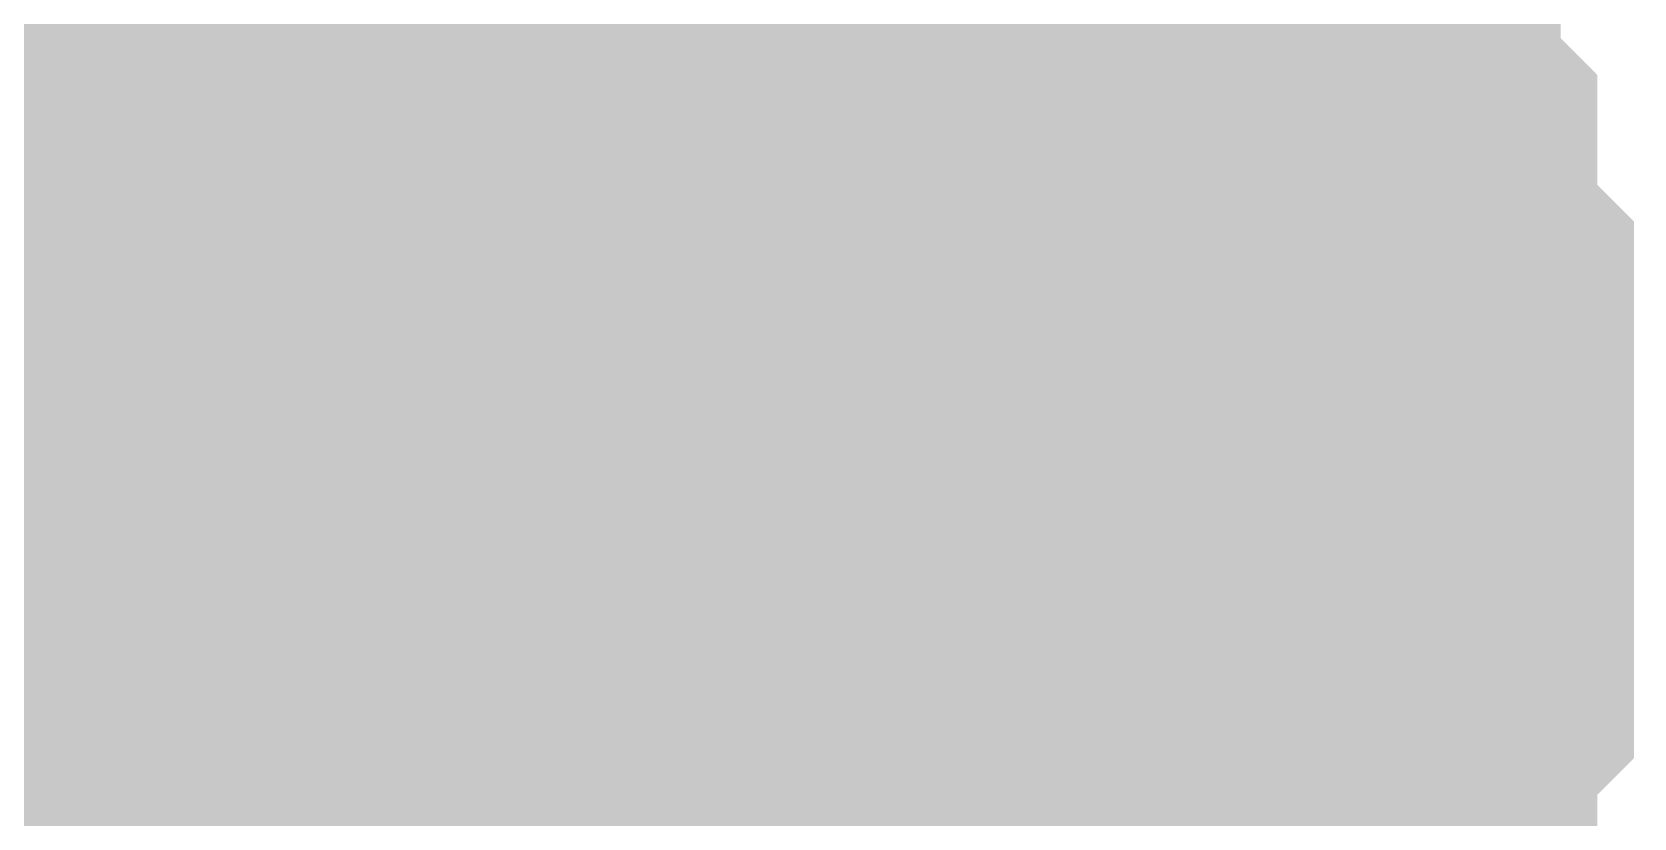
# Model space of a CAD drawing. Header units: inches. Extents: x 0 to 15, y 0 to 9.5.
# Drawn here: x 13.192 to 13.22414, y 8.59307 to 8.60882 of the extents above; entities that cross this region are included whole.
import ezdxf

# ---------------------------------------------------------------- set-up
doc = ezdxf.new("R2010")
doc.units = ezdxf.units.IN
doc.header["$MEASUREMENT"] = 0
doc.layers.add('Sheet', color=255, linetype='Continuous')

msp = doc.modelspace()

# ---------------------------------------------------------------- linework, layer by layer
at = {"layer": 'Sheet'}
for points in [[(13.198414, 8.599644, 0.0118, 0.0118, 0), (13.198414, 8.699521, 0.0118, 0.0118, 0)], [(13.210895, 8.615066, 0.0118, 0.0118, 0), (13.211629, 8.614332, 0.0118, 0.0118, 0), (13.212363, 8.613598, 0.0118, 0.0118, 0), (13.213097, 8.612863, 0.0118, 0.0118, 0), (13.213831, 8.612129, 0.0118, 0.0118, 0), (13.214565, 8.611395, 0.0118, 0.0118, 0), (13.214565, 8.61066, 0.0118, 0.0118, 0), (13.2153, 8.609926, 0.0118, 0.0118, 0), (13.216034, 8.609191, 0.0118, 0.0118, 0), (13.216034, 8.608457, 0.0118, 0.0118, 0), (13.216768, 8.607723, 0.0118, 0.0118, 0), (13.216768, 8.606254, 0.0118, 0.0118, 0), (13.217502, 8.605519, 0.0118, 0.0118, 0), (13.217502, 8.604785, 0.0118, 0.0118, 0), (13.217502, 8.603316, 0.0118, 0.0118, 0), (13.218236, 8.602582, 0.0118, 0.0118, 0), (13.218236, 8.601848, 0.0118, 0.0118, 0), (13.218236, 8.600379, 0.0118, 0.0118, 0), (13.218236, 8.599644, 0.0118, 0.0118, 0)], [(13.210895, 8.615066, 0.0118, 0.0118, 0), (13.211629, 8.614332, 0.0118, 0.0118, 0), (13.212363, 8.613598, 0.0118, 0.0118, 0), (13.213097, 8.612863, 0.0118, 0.0118, 0), (13.213831, 8.612129, 0.0118, 0.0118, 0), (13.214565, 8.611395, 0.0118, 0.0118, 0), (13.214565, 8.61066, 0.0118, 0.0118, 0), (13.2153, 8.609926, 0.0118, 0.0118, 0), (13.216034, 8.609191, 0.0118, 0.0118, 0), (13.216034, 8.608457, 0.0118, 0.0118, 0), (13.216768, 8.607723, 0.0118, 0.0118, 0), (13.216768, 8.606254, 0.0118, 0.0118, 0), (13.217502, 8.605519, 0.0118, 0.0118, 0), (13.217502, 8.604785, 0.0118, 0.0118, 0), (13.217502, 8.603316, 0.0118, 0.0118, 0), (13.218236, 8.602582, 0.0118, 0.0118, 0), (13.218236, 8.601848, 0.0118, 0.0118, 0), (13.218236, 8.600379, 0.0118, 0.0118, 0), (13.218236, 8.599644, 0.0118, 0.0118, 0)], [(13.210895, 8.615066, 0.0118, 0.0118, 0), (13.211629, 8.614332, 0.0118, 0.0118, 0), (13.212363, 8.613598, 0.0118, 0.0118, 0), (13.213097, 8.612863, 0.0118, 0.0118, 0), (13.213831, 8.612129, 0.0118, 0.0118, 0), (13.214565, 8.611395, 0.0118, 0.0118, 0), (13.214565, 8.61066, 0.0118, 0.0118, 0), (13.2153, 8.609926, 0.0118, 0.0118, 0), (13.216034, 8.609191, 0.0118, 0.0118, 0), (13.216034, 8.608457, 0.0118, 0.0118, 0), (13.216768, 8.607723, 0.0118, 0.0118, 0), (13.216768, 8.606254, 0.0118, 0.0118, 0), (13.217502, 8.605519, 0.0118, 0.0118, 0), (13.217502, 8.604785, 0.0118, 0.0118, 0), (13.217502, 8.603316, 0.0118, 0.0118, 0), (13.218236, 8.602582, 0.0118, 0.0118, 0), (13.218236, 8.601848, 0.0118, 0.0118, 0), (13.218236, 8.600379, 0.0118, 0.0118, 0), (13.218236, 8.599644, 0.0118, 0.0118, 0)], [(13.210895, 8.615066, 0.0118, 0.0118, 0), (13.211629, 8.614332, 0.0118, 0.0118, 0), (13.212363, 8.613598, 0.0118, 0.0118, 0), (13.213097, 8.612863, 0.0118, 0.0118, 0), (13.213831, 8.612129, 0.0118, 0.0118, 0), (13.214565, 8.611395, 0.0118, 0.0118, 0), (13.214565, 8.61066, 0.0118, 0.0118, 0), (13.2153, 8.609926, 0.0118, 0.0118, 0), (13.216034, 8.609191, 0.0118, 0.0118, 0), (13.216034, 8.608457, 0.0118, 0.0118, 0), (13.216768, 8.607723, 0.0118, 0.0118, 0), (13.216768, 8.606254, 0.0118, 0.0118, 0), (13.217502, 8.605519, 0.0118, 0.0118, 0), (13.217502, 8.604785, 0.0118, 0.0118, 0), (13.217502, 8.603316, 0.0118, 0.0118, 0), (13.218236, 8.602582, 0.0118, 0.0118, 0), (13.218236, 8.601848, 0.0118, 0.0118, 0), (13.218236, 8.600379, 0.0118, 0.0118, 0), (13.218236, 8.599644, 0.0118, 0.0118, 0)], [(13.210895, 8.615066, 0.0118, 0.0118, 0), (13.211629, 8.614332, 0.0118, 0.0118, 0), (13.212363, 8.613598, 0.0118, 0.0118, 0), (13.213097, 8.612863, 0.0118, 0.0118, 0), (13.213831, 8.612129, 0.0118, 0.0118, 0), (13.214565, 8.611395, 0.0118, 0.0118, 0), (13.214565, 8.61066, 0.0118, 0.0118, 0), (13.2153, 8.609926, 0.0118, 0.0118, 0), (13.216034, 8.609191, 0.0118, 0.0118, 0), (13.216034, 8.608457, 0.0118, 0.0118, 0), (13.216768, 8.607723, 0.0118, 0.0118, 0), (13.216768, 8.606254, 0.0118, 0.0118, 0), (13.217502, 8.605519, 0.0118, 0.0118, 0), (13.217502, 8.604785, 0.0118, 0.0118, 0), (13.217502, 8.603316, 0.0118, 0.0118, 0), (13.218236, 8.602582, 0.0118, 0.0118, 0), (13.218236, 8.601848, 0.0118, 0.0118, 0), (13.218236, 8.600379, 0.0118, 0.0118, 0), (13.218236, 8.599644, 0.0118, 0.0118, 0)], [(13.210895, 8.615066, 0.0118, 0.0118, 0), (13.211629, 8.614332, 0.0118, 0.0118, 0), (13.212363, 8.613598, 0.0118, 0.0118, 0), (13.213097, 8.612863, 0.0118, 0.0118, 0), (13.213831, 8.612129, 0.0118, 0.0118, 0), (13.214565, 8.611395, 0.0118, 0.0118, 0), (13.214565, 8.61066, 0.0118, 0.0118, 0), (13.2153, 8.609926, 0.0118, 0.0118, 0), (13.216034, 8.609191, 0.0118, 0.0118, 0), (13.216034, 8.608457, 0.0118, 0.0118, 0), (13.216768, 8.607723, 0.0118, 0.0118, 0), (13.216768, 8.606254, 0.0118, 0.0118, 0), (13.217502, 8.605519, 0.0118, 0.0118, 0), (13.217502, 8.604785, 0.0118, 0.0118, 0), (13.217502, 8.603316, 0.0118, 0.0118, 0), (13.218236, 8.602582, 0.0118, 0.0118, 0), (13.218236, 8.601848, 0.0118, 0.0118, 0), (13.218236, 8.600379, 0.0118, 0.0118, 0), (13.218236, 8.599644, 0.0118, 0.0118, 0)], [(13.210895, 8.615066, 0.0118, 0.0118, 0), (13.211629, 8.614332, 0.0118, 0.0118, 0), (13.212363, 8.613598, 0.0118, 0.0118, 0), (13.213097, 8.612863, 0.0118, 0.0118, 0), (13.213831, 8.612129, 0.0118, 0.0118, 0), (13.214565, 8.611395, 0.0118, 0.0118, 0), (13.214565, 8.61066, 0.0118, 0.0118, 0), (13.2153, 8.609926, 0.0118, 0.0118, 0), (13.216034, 8.609191, 0.0118, 0.0118, 0), (13.216034, 8.608457, 0.0118, 0.0118, 0), (13.216768, 8.607723, 0.0118, 0.0118, 0), (13.216768, 8.606254, 0.0118, 0.0118, 0), (13.217502, 8.605519, 0.0118, 0.0118, 0), (13.217502, 8.604785, 0.0118, 0.0118, 0), (13.217502, 8.603316, 0.0118, 0.0118, 0), (13.218236, 8.602582, 0.0118, 0.0118, 0), (13.218236, 8.601848, 0.0118, 0.0118, 0), (13.218236, 8.600379, 0.0118, 0.0118, 0), (13.218236, 8.599644, 0.0118, 0.0118, 0)], [(13.210895, 8.615066, 0.0118, 0.0118, 0), (13.211629, 8.614332, 0.0118, 0.0118, 0), (13.212363, 8.613598, 0.0118, 0.0118, 0), (13.213097, 8.612863, 0.0118, 0.0118, 0), (13.213831, 8.612129, 0.0118, 0.0118, 0), (13.214565, 8.611395, 0.0118, 0.0118, 0), (13.214565, 8.61066, 0.0118, 0.0118, 0), (13.2153, 8.609926, 0.0118, 0.0118, 0), (13.216034, 8.609191, 0.0118, 0.0118, 0), (13.216034, 8.608457, 0.0118, 0.0118, 0), (13.216768, 8.607723, 0.0118, 0.0118, 0), (13.216768, 8.606254, 0.0118, 0.0118, 0), (13.217502, 8.605519, 0.0118, 0.0118, 0), (13.217502, 8.604785, 0.0118, 0.0118, 0), (13.217502, 8.603316, 0.0118, 0.0118, 0), (13.218236, 8.602582, 0.0118, 0.0118, 0), (13.218236, 8.601848, 0.0118, 0.0118, 0), (13.218236, 8.600379, 0.0118, 0.0118, 0), (13.218236, 8.599644, 0.0118, 0.0118, 0)], [(13.214565, 8.611395, 0.0039, 0.0039, 0), (13.214565, 8.61066, 0.0039, 0.0039, 0), (13.2153, 8.609926, 0.0039, 0.0039, 0), (13.216034, 8.609191, 0.0039, 0.0039, 0), (13.216034, 8.608457, 0.0039, 0.0039, 0), (13.216768, 8.607723, 0.0039, 0.0039, 0), (13.216768, 8.606254, 0.0039, 0.0039, 0), (13.217502, 8.605519, 0.0039, 0.0039, 0), (13.217502, 8.604785, 0.0039, 0.0039, 0), (13.217502, 8.603316, 0.0039, 0.0039, 0), (13.218236, 8.602582, 0.0039, 0.0039, 0), (13.218236, 8.601848, 0.0039, 0.0039, 0), (13.218236, 8.600379, 0.0039, 0.0039, 0), (13.218236, 8.599644, 0.0039, 0.0039, 0)], [(13.214565, 8.611395, 0.0039, 0.0039, 0), (13.214565, 8.61066, 0.0039, 0.0039, 0), (13.2153, 8.609926, 0.0039, 0.0039, 0), (13.216034, 8.609191, 0.0039, 0.0039, 0), (13.216034, 8.608457, 0.0039, 0.0039, 0), (13.216768, 8.607723, 0.0039, 0.0039, 0), (13.216768, 8.606254, 0.0039, 0.0039, 0), (13.217502, 8.605519, 0.0039, 0.0039, 0), (13.217502, 8.604785, 0.0039, 0.0039, 0), (13.217502, 8.603316, 0.0039, 0.0039, 0), (13.218236, 8.602582, 0.0039, 0.0039, 0), (13.218236, 8.601848, 0.0039, 0.0039, 0), (13.218236, 8.600379, 0.0039, 0.0039, 0), (13.218236, 8.599644, 0.0039, 0.0039, 0)], [(13.214565, 8.611395, 0.0039, 0.0039, 0), (13.214565, 8.61066, 0.0039, 0.0039, 0), (13.2153, 8.609926, 0.0039, 0.0039, 0), (13.216034, 8.609191, 0.0039, 0.0039, 0), (13.216034, 8.608457, 0.0039, 0.0039, 0), (13.216768, 8.607723, 0.0039, 0.0039, 0), (13.216768, 8.606254, 0.0039, 0.0039, 0), (13.217502, 8.605519, 0.0039, 0.0039, 0), (13.217502, 8.604785, 0.0039, 0.0039, 0), (13.217502, 8.603316, 0.0039, 0.0039, 0), (13.218236, 8.602582, 0.0039, 0.0039, 0), (13.218236, 8.601848, 0.0039, 0.0039, 0), (13.218236, 8.600379, 0.0039, 0.0039, 0), (13.218236, 8.599644, 0.0039, 0.0039, 0)], [(13.214565, 8.611395, 0.0039, 0.0039, 0), (13.214565, 8.61066, 0.0039, 0.0039, 0), (13.2153, 8.609926, 0.0039, 0.0039, 0), (13.216034, 8.609191, 0.0039, 0.0039, 0), (13.216034, 8.608457, 0.0039, 0.0039, 0), (13.216768, 8.607723, 0.0039, 0.0039, 0), (13.216768, 8.606254, 0.0039, 0.0039, 0), (13.217502, 8.605519, 0.0039, 0.0039, 0), (13.217502, 8.604785, 0.0039, 0.0039, 0), (13.217502, 8.603316, 0.0039, 0.0039, 0), (13.218236, 8.602582, 0.0039, 0.0039, 0), (13.218236, 8.601848, 0.0039, 0.0039, 0), (13.218236, 8.600379, 0.0039, 0.0039, 0), (13.218236, 8.599644, 0.0039, 0.0039, 0)], [(13.214565, 8.611395, 0.0039, 0.0039, 0), (13.214565, 8.61066, 0.0039, 0.0039, 0), (13.2153, 8.609926, 0.0039, 0.0039, 0), (13.216034, 8.609191, 0.0039, 0.0039, 0), (13.216034, 8.608457, 0.0039, 0.0039, 0), (13.216768, 8.607723, 0.0039, 0.0039, 0), (13.216768, 8.606254, 0.0039, 0.0039, 0), (13.217502, 8.605519, 0.0039, 0.0039, 0), (13.217502, 8.604785, 0.0039, 0.0039, 0), (13.217502, 8.603316, 0.0039, 0.0039, 0), (13.218236, 8.602582, 0.0039, 0.0039, 0), (13.218236, 8.601848, 0.0039, 0.0039, 0), (13.218236, 8.600379, 0.0039, 0.0039, 0), (13.218236, 8.599644, 0.0039, 0.0039, 0)], [(13.214565, 8.611395, 0.0039, 0.0039, 0), (13.214565, 8.61066, 0.0039, 0.0039, 0), (13.2153, 8.609926, 0.0039, 0.0039, 0), (13.216034, 8.609191, 0.0039, 0.0039, 0), (13.216034, 8.608457, 0.0039, 0.0039, 0), (13.216768, 8.607723, 0.0039, 0.0039, 0), (13.216768, 8.606254, 0.0039, 0.0039, 0), (13.217502, 8.605519, 0.0039, 0.0039, 0), (13.217502, 8.604785, 0.0039, 0.0039, 0), (13.217502, 8.603316, 0.0039, 0.0039, 0), (13.218236, 8.602582, 0.0039, 0.0039, 0), (13.218236, 8.601848, 0.0039, 0.0039, 0), (13.218236, 8.600379, 0.0039, 0.0039, 0), (13.218236, 8.599644, 0.0039, 0.0039, 0)], [(13.214565, 8.611395, 0.0039, 0.0039, 0), (13.214565, 8.61066, 0.0039, 0.0039, 0), (13.2153, 8.609926, 0.0039, 0.0039, 0), (13.216034, 8.609191, 0.0039, 0.0039, 0), (13.216034, 8.608457, 0.0039, 0.0039, 0), (13.216768, 8.607723, 0.0039, 0.0039, 0), (13.216768, 8.606254, 0.0039, 0.0039, 0), (13.217502, 8.605519, 0.0039, 0.0039, 0), (13.217502, 8.604785, 0.0039, 0.0039, 0), (13.217502, 8.603316, 0.0039, 0.0039, 0), (13.218236, 8.602582, 0.0039, 0.0039, 0), (13.218236, 8.601848, 0.0039, 0.0039, 0), (13.218236, 8.600379, 0.0039, 0.0039, 0), (13.218236, 8.599644, 0.0039, 0.0039, 0)], [(13.214565, 8.611395, 0.0039, 0.0039, 0), (13.214565, 8.61066, 0.0039, 0.0039, 0), (13.2153, 8.609926, 0.0039, 0.0039, 0), (13.216034, 8.609191, 0.0039, 0.0039, 0), (13.216034, 8.608457, 0.0039, 0.0039, 0), (13.216768, 8.607723, 0.0039, 0.0039, 0), (13.216768, 8.606254, 0.0039, 0.0039, 0), (13.217502, 8.605519, 0.0039, 0.0039, 0), (13.217502, 8.604785, 0.0039, 0.0039, 0), (13.217502, 8.603316, 0.0039, 0.0039, 0), (13.218236, 8.602582, 0.0039, 0.0039, 0), (13.218236, 8.601848, 0.0039, 0.0039, 0), (13.218236, 8.600379, 0.0039, 0.0039, 0), (13.218236, 8.599644, 0.0039, 0.0039, 0)], [(13.198414, 8.499768, 0.0118, 0.0118, 0), (13.198414, 8.599644, 0.0118, 0.0118, 0)], [(13.198414, 8.499768, 0.0118, 0.0118, 0), (13.198414, 8.599644, 0.0118, 0.0118, 0)], [(13.218236, 8.599644, 0.0118, 0.0118, 0), (13.218236, 8.59891, 0.0118, 0.0118, 0), (13.218236, 8.597441, 0.0118, 0.0118, 0), (13.218236, 8.596707, 0.0118, 0.0118, 0), (13.217502, 8.595972, 0.0118, 0.0118, 0), (13.217502, 8.594504, 0.0118, 0.0118, 0), (13.217502, 8.593769, 0.0118, 0.0118, 0), (13.216768, 8.593035, 0.0118, 0.0118, 0), (13.216768, 8.591566, 0.0118, 0.0118, 0), (13.216034, 8.590832, 0.0118, 0.0118, 0), (13.216034, 8.590097, 0.0118, 0.0118, 0), (13.2153, 8.589363, 0.0118, 0.0118, 0), (13.214565, 8.588629, 0.0118, 0.0118, 0), (13.214565, 8.587894, 0.0118, 0.0118, 0), (13.213831, 8.58716, 0.0118, 0.0118, 0)], [(13.218236, 8.599644, 0.0118, 0.0118, 0), (13.218236, 8.59891, 0.0118, 0.0118, 0), (13.218236, 8.597441, 0.0118, 0.0118, 0), (13.218236, 8.596707, 0.0118, 0.0118, 0), (13.217502, 8.595972, 0.0118, 0.0118, 0), (13.217502, 8.594504, 0.0118, 0.0118, 0), (13.217502, 8.593769, 0.0118, 0.0118, 0), (13.216768, 8.593035, 0.0118, 0.0118, 0), (13.216768, 8.591566, 0.0118, 0.0118, 0), (13.216034, 8.590832, 0.0118, 0.0118, 0), (13.216034, 8.590097, 0.0118, 0.0118, 0), (13.2153, 8.589363, 0.0118, 0.0118, 0), (13.214565, 8.588629, 0.0118, 0.0118, 0), (13.214565, 8.587894, 0.0118, 0.0118, 0), (13.213831, 8.58716, 0.0118, 0.0118, 0)], [(13.218236, 8.599644, 0.0118, 0.0118, 0), (13.218236, 8.59891, 0.0118, 0.0118, 0), (13.218236, 8.597441, 0.0118, 0.0118, 0), (13.218236, 8.596707, 0.0118, 0.0118, 0), (13.217502, 8.595972, 0.0118, 0.0118, 0), (13.217502, 8.594504, 0.0118, 0.0118, 0), (13.217502, 8.593769, 0.0118, 0.0118, 0), (13.216768, 8.593035, 0.0118, 0.0118, 0), (13.216768, 8.591566, 0.0118, 0.0118, 0), (13.216034, 8.590832, 0.0118, 0.0118, 0), (13.216034, 8.590097, 0.0118, 0.0118, 0), (13.2153, 8.589363, 0.0118, 0.0118, 0), (13.214565, 8.588629, 0.0118, 0.0118, 0), (13.214565, 8.587894, 0.0118, 0.0118, 0), (13.213831, 8.58716, 0.0118, 0.0118, 0)], [(13.218236, 8.599644, 0.0118, 0.0118, 0), (13.218236, 8.59891, 0.0118, 0.0118, 0), (13.218236, 8.597441, 0.0118, 0.0118, 0), (13.218236, 8.596707, 0.0118, 0.0118, 0), (13.217502, 8.595972, 0.0118, 0.0118, 0), (13.217502, 8.594504, 0.0118, 0.0118, 0), (13.217502, 8.593769, 0.0118, 0.0118, 0), (13.216768, 8.593035, 0.0118, 0.0118, 0), (13.216768, 8.591566, 0.0118, 0.0118, 0), (13.216034, 8.590832, 0.0118, 0.0118, 0), (13.216034, 8.590097, 0.0118, 0.0118, 0), (13.2153, 8.589363, 0.0118, 0.0118, 0), (13.214565, 8.588629, 0.0118, 0.0118, 0), (13.214565, 8.587894, 0.0118, 0.0118, 0), (13.213831, 8.58716, 0.0118, 0.0118, 0)], [(13.218236, 8.599644, 0.0118, 0.0118, 0), (13.218236, 8.59891, 0.0118, 0.0118, 0), (13.218236, 8.597441, 0.0118, 0.0118, 0), (13.218236, 8.596707, 0.0118, 0.0118, 0), (13.217502, 8.595972, 0.0118, 0.0118, 0), (13.217502, 8.594504, 0.0118, 0.0118, 0), (13.217502, 8.593769, 0.0118, 0.0118, 0), (13.216768, 8.593035, 0.0118, 0.0118, 0), (13.216768, 8.591566, 0.0118, 0.0118, 0), (13.216034, 8.590832, 0.0118, 0.0118, 0), (13.216034, 8.590097, 0.0118, 0.0118, 0), (13.2153, 8.589363, 0.0118, 0.0118, 0), (13.214565, 8.588629, 0.0118, 0.0118, 0), (13.214565, 8.587894, 0.0118, 0.0118, 0), (13.213831, 8.58716, 0.0118, 0.0118, 0)], [(13.218236, 8.599644, 0.0118, 0.0118, 0), (13.218236, 8.59891, 0.0118, 0.0118, 0), (13.218236, 8.597441, 0.0118, 0.0118, 0), (13.218236, 8.596707, 0.0118, 0.0118, 0), (13.217502, 8.595972, 0.0118, 0.0118, 0), (13.217502, 8.594504, 0.0118, 0.0118, 0), (13.217502, 8.593769, 0.0118, 0.0118, 0), (13.216768, 8.593035, 0.0118, 0.0118, 0), (13.216768, 8.591566, 0.0118, 0.0118, 0), (13.216034, 8.590832, 0.0118, 0.0118, 0), (13.216034, 8.590097, 0.0118, 0.0118, 0), (13.2153, 8.589363, 0.0118, 0.0118, 0), (13.214565, 8.588629, 0.0118, 0.0118, 0), (13.214565, 8.587894, 0.0118, 0.0118, 0), (13.213831, 8.58716, 0.0118, 0.0118, 0)], [(13.218236, 8.599644, 0.0118, 0.0118, 0), (13.218236, 8.59891, 0.0118, 0.0118, 0), (13.218236, 8.597441, 0.0118, 0.0118, 0), (13.218236, 8.596707, 0.0118, 0.0118, 0), (13.217502, 8.595972, 0.0118, 0.0118, 0), (13.217502, 8.594504, 0.0118, 0.0118, 0), (13.217502, 8.593769, 0.0118, 0.0118, 0), (13.216768, 8.593035, 0.0118, 0.0118, 0), (13.216768, 8.591566, 0.0118, 0.0118, 0), (13.216034, 8.590832, 0.0118, 0.0118, 0), (13.216034, 8.590097, 0.0118, 0.0118, 0), (13.2153, 8.589363, 0.0118, 0.0118, 0), (13.214565, 8.588629, 0.0118, 0.0118, 0), (13.214565, 8.587894, 0.0118, 0.0118, 0), (13.213831, 8.58716, 0.0118, 0.0118, 0)], [(13.218236, 8.599644, 0.0118, 0.0118, 0), (13.218236, 8.59891, 0.0118, 0.0118, 0), (13.218236, 8.597441, 0.0118, 0.0118, 0), (13.218236, 8.596707, 0.0118, 0.0118, 0), (13.217502, 8.595972, 0.0118, 0.0118, 0), (13.217502, 8.594504, 0.0118, 0.0118, 0), (13.217502, 8.593769, 0.0118, 0.0118, 0), (13.216768, 8.593035, 0.0118, 0.0118, 0), (13.216768, 8.591566, 0.0118, 0.0118, 0), (13.216034, 8.590832, 0.0118, 0.0118, 0), (13.216034, 8.590097, 0.0118, 0.0118, 0), (13.2153, 8.589363, 0.0118, 0.0118, 0), (13.214565, 8.588629, 0.0118, 0.0118, 0), (13.214565, 8.587894, 0.0118, 0.0118, 0), (13.213831, 8.58716, 0.0118, 0.0118, 0)], [(13.218236, 8.599644, 0.0118, 0.0118, 0), (13.218236, 8.599644, 0.0118, 0.0118, 0), (13.218236, 8.599644, 0.0118, 0.0118, 0), (13.218236, 8.599644, 0.0118, 0.0118, 0), (13.218236, 8.599644, 0.0118, 0.0118, 0), (13.218236, 8.599644, 0.0118, 0.0118, 0), (13.218236, 8.599644, 0.0118, 0.0118, 0), (13.218236, 8.599644, 0.0118, 0.0118, 0), (13.218236, 8.599644, 0.0118, 0.0118, 0), (13.218236, 8.599644, 0.0118, 0.0118, 0), (13.218236, 8.599644, 0.0118, 0.0118, 0), (13.218236, 8.599644, 0.0118, 0.0118, 0), (13.218236, 8.599644, 0.0118, 0.0118, 0), (13.218236, 8.599644, 0.0118, 0.0118, 0), (13.218236, 8.599644, 0.0118, 0.0118, 0), (13.218236, 8.599644, 0.0118, 0.0118, 0), (13.218236, 8.599644, 0.0118, 0.0118, 0), (13.218236, 8.599644, 0.0118, 0.0118, 0), (13.218236, 8.599644, 0.0118, 0.0118, 0), (13.218236, 8.599644, 0.0118, 0.0118, 0), (13.218236, 8.599644, 0.0118, 0.0118, 0), (13.218236, 8.599644, 0.0118, 0.0118, 0), (13.218236, 8.599644, 0.0118, 0.0118, 0), (13.218236, 8.599644, 0.0118, 0.0118, 0), (13.218236, 8.599644, 0.0118, 0.0118, 0), (13.218236, 8.599644, 0.0118, 0.0118, 0), (13.218236, 8.599644, 0.0118, 0.0118, 0), (13.218236, 8.599644, 0.0118, 0.0118, 0), (13.218236, 8.599644, 0.0118, 0.0118, 0), (13.218236, 8.599644, 0.0118, 0.0118, 0), (13.218236, 8.599644, 0.0118, 0.0118, 0), (13.218236, 8.599644, 0.0118, 0.0118, 0), (13.218236, 8.599644, 0.0118, 0.0118, 0)], [(13.218236, 8.599644, 0.0118, 0.0118, 0), (13.218236, 8.599644, 0.0118, 0.0118, 0)], [(13.218236, 8.599644, 0.0118, 0.0118, 0), (13.218236, 8.599644, 0.0118, 0.0118, 0), (13.218236, 8.599644, 0.0118, 0.0118, 0), (13.218236, 8.599644, 0.0118, 0.0118, 0), (13.218236, 8.599644, 0.0118, 0.0118, 0), (13.218236, 8.599644, 0.0118, 0.0118, 0), (13.218236, 8.599644, 0.0118, 0.0118, 0), (13.218236, 8.599644, 0.0118, 0.0118, 0), (13.218236, 8.599644, 0.0118, 0.0118, 0), (13.218236, 8.599644, 0.0118, 0.0118, 0), (13.218236, 8.599644, 0.0118, 0.0118, 0), (13.218236, 8.599644, 0.0118, 0.0118, 0), (13.218236, 8.599644, 0.0118, 0.0118, 0), (13.218236, 8.599644, 0.0118, 0.0118, 0), (13.218236, 8.599644, 0.0118, 0.0118, 0), (13.218236, 8.599644, 0.0118, 0.0118, 0), (13.218236, 8.599644, 0.0118, 0.0118, 0), (13.218236, 8.599644, 0.0118, 0.0118, 0), (13.218236, 8.599644, 0.0118, 0.0118, 0), (13.218236, 8.599644, 0.0118, 0.0118, 0), (13.218236, 8.599644, 0.0118, 0.0118, 0), (13.218236, 8.599644, 0.0118, 0.0118, 0), (13.218236, 8.599644, 0.0118, 0.0118, 0), (13.218236, 8.599644, 0.0118, 0.0118, 0), (13.218236, 8.599644, 0.0118, 0.0118, 0), (13.218236, 8.599644, 0.0118, 0.0118, 0), (13.218236, 8.599644, 0.0118, 0.0118, 0), (13.218236, 8.599644, 0.0118, 0.0118, 0), (13.218236, 8.599644, 0.0118, 0.0118, 0), (13.218236, 8.599644, 0.0118, 0.0118, 0), (13.218236, 8.599644, 0.0118, 0.0118, 0), (13.218236, 8.599644, 0.0118, 0.0118, 0), (13.218236, 8.599644, 0.0118, 0.0118, 0)], [(13.218236, 8.599644, 0.0118, 0.0118, 0), (13.218236, 8.599644, 0.0118, 0.0118, 0)], [(13.218236, 8.599644, 0.0118, 0.0118, 0), (13.218236, 8.599644, 0.0118, 0.0118, 0), (13.218236, 8.599644, 0.0118, 0.0118, 0), (13.218236, 8.599644, 0.0118, 0.0118, 0), (13.218236, 8.599644, 0.0118, 0.0118, 0), (13.218236, 8.599644, 0.0118, 0.0118, 0), (13.218236, 8.599644, 0.0118, 0.0118, 0), (13.218236, 8.599644, 0.0118, 0.0118, 0), (13.218236, 8.599644, 0.0118, 0.0118, 0), (13.218236, 8.599644, 0.0118, 0.0118, 0), (13.218236, 8.599644, 0.0118, 0.0118, 0), (13.218236, 8.599644, 0.0118, 0.0118, 0), (13.218236, 8.599644, 0.0118, 0.0118, 0), (13.218236, 8.599644, 0.0118, 0.0118, 0), (13.218236, 8.599644, 0.0118, 0.0118, 0), (13.218236, 8.599644, 0.0118, 0.0118, 0), (13.218236, 8.599644, 0.0118, 0.0118, 0), (13.218236, 8.599644, 0.0118, 0.0118, 0), (13.218236, 8.599644, 0.0118, 0.0118, 0), (13.218236, 8.599644, 0.0118, 0.0118, 0), (13.218236, 8.599644, 0.0118, 0.0118, 0), (13.218236, 8.599644, 0.0118, 0.0118, 0), (13.218236, 8.599644, 0.0118, 0.0118, 0), (13.218236, 8.599644, 0.0118, 0.0118, 0), (13.218236, 8.599644, 0.0118, 0.0118, 0), (13.218236, 8.599644, 0.0118, 0.0118, 0), (13.218236, 8.599644, 0.0118, 0.0118, 0), (13.218236, 8.599644, 0.0118, 0.0118, 0), (13.218236, 8.599644, 0.0118, 0.0118, 0), (13.218236, 8.599644, 0.0118, 0.0118, 0), (13.218236, 8.599644, 0.0118, 0.0118, 0), (13.218236, 8.599644, 0.0118, 0.0118, 0), (13.218236, 8.599644, 0.0118, 0.0118, 0)], [(13.218236, 8.599644, 0.0118, 0.0118, 0), (13.218236, 8.599644, 0.0118, 0.0118, 0)], [(13.218236, 8.599644, 0.0118, 0.0118, 0), (13.218236, 8.599644, 0.0118, 0.0118, 0), (13.218236, 8.599644, 0.0118, 0.0118, 0), (13.218236, 8.599644, 0.0118, 0.0118, 0), (13.218236, 8.599644, 0.0118, 0.0118, 0), (13.218236, 8.599644, 0.0118, 0.0118, 0), (13.218236, 8.599644, 0.0118, 0.0118, 0), (13.218236, 8.599644, 0.0118, 0.0118, 0), (13.218236, 8.599644, 0.0118, 0.0118, 0), (13.218236, 8.599644, 0.0118, 0.0118, 0), (13.218236, 8.599644, 0.0118, 0.0118, 0), (13.218236, 8.599644, 0.0118, 0.0118, 0), (13.218236, 8.599644, 0.0118, 0.0118, 0), (13.218236, 8.599644, 0.0118, 0.0118, 0), (13.218236, 8.599644, 0.0118, 0.0118, 0), (13.218236, 8.599644, 0.0118, 0.0118, 0), (13.218236, 8.599644, 0.0118, 0.0118, 0), (13.218236, 8.599644, 0.0118, 0.0118, 0), (13.218236, 8.599644, 0.0118, 0.0118, 0), (13.218236, 8.599644, 0.0118, 0.0118, 0), (13.218236, 8.599644, 0.0118, 0.0118, 0), (13.218236, 8.599644, 0.0118, 0.0118, 0), (13.218236, 8.599644, 0.0118, 0.0118, 0), (13.218236, 8.599644, 0.0118, 0.0118, 0), (13.218236, 8.599644, 0.0118, 0.0118, 0), (13.218236, 8.599644, 0.0118, 0.0118, 0), (13.218236, 8.599644, 0.0118, 0.0118, 0), (13.218236, 8.599644, 0.0118, 0.0118, 0), (13.218236, 8.599644, 0.0118, 0.0118, 0), (13.218236, 8.599644, 0.0118, 0.0118, 0), (13.218236, 8.599644, 0.0118, 0.0118, 0), (13.218236, 8.599644, 0.0118, 0.0118, 0), (13.218236, 8.599644, 0.0118, 0.0118, 0)], [(13.218236, 8.599644, 0.0118, 0.0118, 0), (13.218236, 8.599644, 0.0118, 0.0118, 0)], [(13.218236, 8.599644, 0.0118, 0.0118, 0), (13.218236, 8.599644, 0.0118, 0.0118, 0), (13.218236, 8.599644, 0.0118, 0.0118, 0), (13.218236, 8.599644, 0.0118, 0.0118, 0), (13.218236, 8.599644, 0.0118, 0.0118, 0), (13.218236, 8.599644, 0.0118, 0.0118, 0), (13.218236, 8.599644, 0.0118, 0.0118, 0), (13.218236, 8.599644, 0.0118, 0.0118, 0), (13.218236, 8.599644, 0.0118, 0.0118, 0), (13.218236, 8.599644, 0.0118, 0.0118, 0), (13.218236, 8.599644, 0.0118, 0.0118, 0), (13.218236, 8.599644, 0.0118, 0.0118, 0), (13.218236, 8.599644, 0.0118, 0.0118, 0), (13.218236, 8.599644, 0.0118, 0.0118, 0), (13.218236, 8.599644, 0.0118, 0.0118, 0), (13.218236, 8.599644, 0.0118, 0.0118, 0), (13.218236, 8.599644, 0.0118, 0.0118, 0), (13.218236, 8.599644, 0.0118, 0.0118, 0), (13.218236, 8.599644, 0.0118, 0.0118, 0), (13.218236, 8.599644, 0.0118, 0.0118, 0), (13.218236, 8.599644, 0.0118, 0.0118, 0), (13.218236, 8.599644, 0.0118, 0.0118, 0), (13.218236, 8.599644, 0.0118, 0.0118, 0), (13.218236, 8.599644, 0.0118, 0.0118, 0), (13.218236, 8.599644, 0.0118, 0.0118, 0), (13.218236, 8.599644, 0.0118, 0.0118, 0), (13.218236, 8.599644, 0.0118, 0.0118, 0), (13.218236, 8.599644, 0.0118, 0.0118, 0), (13.218236, 8.599644, 0.0118, 0.0118, 0), (13.218236, 8.599644, 0.0118, 0.0118, 0), (13.218236, 8.599644, 0.0118, 0.0118, 0), (13.218236, 8.599644, 0.0118, 0.0118, 0), (13.218236, 8.599644, 0.0118, 0.0118, 0)], [(13.218236, 8.599644, 0.0118, 0.0118, 0), (13.218236, 8.599644, 0.0118, 0.0118, 0)], [(13.218236, 8.599644, 0.0118, 0.0118, 0), (13.218236, 8.599644, 0.0118, 0.0118, 0), (13.218236, 8.599644, 0.0118, 0.0118, 0), (13.218236, 8.599644, 0.0118, 0.0118, 0), (13.218236, 8.599644, 0.0118, 0.0118, 0), (13.218236, 8.599644, 0.0118, 0.0118, 0), (13.218236, 8.599644, 0.0118, 0.0118, 0), (13.218236, 8.599644, 0.0118, 0.0118, 0), (13.218236, 8.599644, 0.0118, 0.0118, 0), (13.218236, 8.599644, 0.0118, 0.0118, 0), (13.218236, 8.599644, 0.0118, 0.0118, 0), (13.218236, 8.599644, 0.0118, 0.0118, 0), (13.218236, 8.599644, 0.0118, 0.0118, 0), (13.218236, 8.599644, 0.0118, 0.0118, 0), (13.218236, 8.599644, 0.0118, 0.0118, 0), (13.218236, 8.599644, 0.0118, 0.0118, 0), (13.218236, 8.599644, 0.0118, 0.0118, 0), (13.218236, 8.599644, 0.0118, 0.0118, 0), (13.218236, 8.599644, 0.0118, 0.0118, 0), (13.218236, 8.599644, 0.0118, 0.0118, 0), (13.218236, 8.599644, 0.0118, 0.0118, 0), (13.218236, 8.599644, 0.0118, 0.0118, 0), (13.218236, 8.599644, 0.0118, 0.0118, 0), (13.218236, 8.599644, 0.0118, 0.0118, 0), (13.218236, 8.599644, 0.0118, 0.0118, 0), (13.218236, 8.599644, 0.0118, 0.0118, 0), (13.218236, 8.599644, 0.0118, 0.0118, 0), (13.218236, 8.599644, 0.0118, 0.0118, 0), (13.218236, 8.599644, 0.0118, 0.0118, 0), (13.218236, 8.599644, 0.0118, 0.0118, 0), (13.218236, 8.599644, 0.0118, 0.0118, 0), (13.218236, 8.599644, 0.0118, 0.0118, 0), (13.218236, 8.599644, 0.0118, 0.0118, 0)], [(13.218236, 8.599644, 0.0118, 0.0118, 0), (13.218236, 8.599644, 0.0118, 0.0118, 0)], [(13.218236, 8.599644, 0.0118, 0.0118, 0), (13.218236, 8.599644, 0.0118, 0.0118, 0), (13.218236, 8.599644, 0.0118, 0.0118, 0), (13.218236, 8.599644, 0.0118, 0.0118, 0), (13.218236, 8.599644, 0.0118, 0.0118, 0), (13.218236, 8.599644, 0.0118, 0.0118, 0), (13.218236, 8.599644, 0.0118, 0.0118, 0), (13.218236, 8.599644, 0.0118, 0.0118, 0), (13.218236, 8.599644, 0.0118, 0.0118, 0), (13.218236, 8.599644, 0.0118, 0.0118, 0), (13.218236, 8.599644, 0.0118, 0.0118, 0), (13.218236, 8.599644, 0.0118, 0.0118, 0), (13.218236, 8.599644, 0.0118, 0.0118, 0), (13.218236, 8.599644, 0.0118, 0.0118, 0), (13.218236, 8.599644, 0.0118, 0.0118, 0), (13.218236, 8.599644, 0.0118, 0.0118, 0), (13.218236, 8.599644, 0.0118, 0.0118, 0), (13.218236, 8.599644, 0.0118, 0.0118, 0), (13.218236, 8.599644, 0.0118, 0.0118, 0), (13.218236, 8.599644, 0.0118, 0.0118, 0), (13.218236, 8.599644, 0.0118, 0.0118, 0), (13.218236, 8.599644, 0.0118, 0.0118, 0), (13.218236, 8.599644, 0.0118, 0.0118, 0), (13.218236, 8.599644, 0.0118, 0.0118, 0), (13.218236, 8.599644, 0.0118, 0.0118, 0), (13.218236, 8.599644, 0.0118, 0.0118, 0), (13.218236, 8.599644, 0.0118, 0.0118, 0), (13.218236, 8.599644, 0.0118, 0.0118, 0), (13.218236, 8.599644, 0.0118, 0.0118, 0), (13.218236, 8.599644, 0.0118, 0.0118, 0), (13.218236, 8.599644, 0.0118, 0.0118, 0), (13.218236, 8.599644, 0.0118, 0.0118, 0), (13.218236, 8.599644, 0.0118, 0.0118, 0)], [(13.218236, 8.599644, 0.0118, 0.0118, 0), (13.218236, 8.599644, 0.0118, 0.0118, 0)], [(13.218236, 8.599644, 0.0118, 0.0118, 0), (13.218236, 8.599644, 0.0118, 0.0118, 0), (13.218236, 8.599644, 0.0118, 0.0118, 0), (13.218236, 8.599644, 0.0118, 0.0118, 0), (13.218236, 8.599644, 0.0118, 0.0118, 0), (13.218236, 8.599644, 0.0118, 0.0118, 0), (13.218236, 8.599644, 0.0118, 0.0118, 0), (13.218236, 8.599644, 0.0118, 0.0118, 0), (13.218236, 8.599644, 0.0118, 0.0118, 0), (13.218236, 8.599644, 0.0118, 0.0118, 0), (13.218236, 8.599644, 0.0118, 0.0118, 0), (13.218236, 8.599644, 0.0118, 0.0118, 0), (13.218236, 8.599644, 0.0118, 0.0118, 0), (13.218236, 8.599644, 0.0118, 0.0118, 0), (13.218236, 8.599644, 0.0118, 0.0118, 0), (13.218236, 8.599644, 0.0118, 0.0118, 0), (13.218236, 8.599644, 0.0118, 0.0118, 0), (13.218236, 8.599644, 0.0118, 0.0118, 0), (13.218236, 8.599644, 0.0118, 0.0118, 0), (13.218236, 8.599644, 0.0118, 0.0118, 0), (13.218236, 8.599644, 0.0118, 0.0118, 0), (13.218236, 8.599644, 0.0118, 0.0118, 0), (13.218236, 8.599644, 0.0118, 0.0118, 0), (13.218236, 8.599644, 0.0118, 0.0118, 0), (13.218236, 8.599644, 0.0118, 0.0118, 0), (13.218236, 8.599644, 0.0118, 0.0118, 0), (13.218236, 8.599644, 0.0118, 0.0118, 0), (13.218236, 8.599644, 0.0118, 0.0118, 0), (13.218236, 8.599644, 0.0118, 0.0118, 0), (13.218236, 8.599644, 0.0118, 0.0118, 0), (13.218236, 8.599644, 0.0118, 0.0118, 0), (13.218236, 8.599644, 0.0118, 0.0118, 0), (13.218236, 8.599644, 0.0118, 0.0118, 0)], [(13.218236, 8.599644, 0.0118, 0.0118, 0), (13.218236, 8.599644, 0.0118, 0.0118, 0)], [(13.218236, 8.599644, 0.0039, 0.0039, 0), (13.218236, 8.59891, 0.0039, 0.0039, 0), (13.218236, 8.597441, 0.0039, 0.0039, 0), (13.218236, 8.596707, 0.0039, 0.0039, 0), (13.217502, 8.595972, 0.0039, 0.0039, 0), (13.217502, 8.594504, 0.0039, 0.0039, 0), (13.217502, 8.593769, 0.0039, 0.0039, 0), (13.216768, 8.593035, 0.0039, 0.0039, 0), (13.216768, 8.591566, 0.0039, 0.0039, 0), (13.216034, 8.590832, 0.0039, 0.0039, 0)], [(13.218236, 8.599644, 0.0039, 0.0039, 0), (13.218236, 8.59891, 0.0039, 0.0039, 0), (13.218236, 8.597441, 0.0039, 0.0039, 0), (13.218236, 8.596707, 0.0039, 0.0039, 0), (13.217502, 8.595972, 0.0039, 0.0039, 0), (13.217502, 8.594504, 0.0039, 0.0039, 0), (13.217502, 8.593769, 0.0039, 0.0039, 0), (13.216768, 8.593035, 0.0039, 0.0039, 0), (13.216768, 8.591566, 0.0039, 0.0039, 0), (13.216034, 8.590832, 0.0039, 0.0039, 0)], [(13.218236, 8.599644, 0.0039, 0.0039, 0), (13.218236, 8.59891, 0.0039, 0.0039, 0), (13.218236, 8.597441, 0.0039, 0.0039, 0), (13.218236, 8.596707, 0.0039, 0.0039, 0), (13.217502, 8.595972, 0.0039, 0.0039, 0), (13.217502, 8.594504, 0.0039, 0.0039, 0), (13.217502, 8.593769, 0.0039, 0.0039, 0), (13.216768, 8.593035, 0.0039, 0.0039, 0), (13.216768, 8.591566, 0.0039, 0.0039, 0), (13.216034, 8.590832, 0.0039, 0.0039, 0)], [(13.218236, 8.599644, 0.0039, 0.0039, 0), (13.218236, 8.59891, 0.0039, 0.0039, 0), (13.218236, 8.597441, 0.0039, 0.0039, 0), (13.218236, 8.596707, 0.0039, 0.0039, 0), (13.217502, 8.595972, 0.0039, 0.0039, 0), (13.217502, 8.594504, 0.0039, 0.0039, 0), (13.217502, 8.593769, 0.0039, 0.0039, 0), (13.216768, 8.593035, 0.0039, 0.0039, 0), (13.216768, 8.591566, 0.0039, 0.0039, 0), (13.216034, 8.590832, 0.0039, 0.0039, 0)], [(13.218236, 8.599644, 0.0039, 0.0039, 0), (13.218236, 8.59891, 0.0039, 0.0039, 0), (13.218236, 8.597441, 0.0039, 0.0039, 0), (13.218236, 8.596707, 0.0039, 0.0039, 0), (13.217502, 8.595972, 0.0039, 0.0039, 0), (13.217502, 8.594504, 0.0039, 0.0039, 0), (13.217502, 8.593769, 0.0039, 0.0039, 0), (13.216768, 8.593035, 0.0039, 0.0039, 0), (13.216768, 8.591566, 0.0039, 0.0039, 0), (13.216034, 8.590832, 0.0039, 0.0039, 0)], [(13.218236, 8.599644, 0.0039, 0.0039, 0), (13.218236, 8.59891, 0.0039, 0.0039, 0), (13.218236, 8.597441, 0.0039, 0.0039, 0), (13.218236, 8.596707, 0.0039, 0.0039, 0), (13.217502, 8.595972, 0.0039, 0.0039, 0), (13.217502, 8.594504, 0.0039, 0.0039, 0), (13.217502, 8.593769, 0.0039, 0.0039, 0), (13.216768, 8.593035, 0.0039, 0.0039, 0), (13.216768, 8.591566, 0.0039, 0.0039, 0), (13.216034, 8.590832, 0.0039, 0.0039, 0)], [(13.218236, 8.599644, 0.0039, 0.0039, 0), (13.218236, 8.59891, 0.0039, 0.0039, 0), (13.218236, 8.597441, 0.0039, 0.0039, 0), (13.218236, 8.596707, 0.0039, 0.0039, 0), (13.217502, 8.595972, 0.0039, 0.0039, 0), (13.217502, 8.594504, 0.0039, 0.0039, 0), (13.217502, 8.593769, 0.0039, 0.0039, 0), (13.216768, 8.593035, 0.0039, 0.0039, 0), (13.216768, 8.591566, 0.0039, 0.0039, 0), (13.216034, 8.590832, 0.0039, 0.0039, 0)], [(13.218236, 8.599644, 0.0039, 0.0039, 0), (13.218236, 8.59891, 0.0039, 0.0039, 0), (13.218236, 8.597441, 0.0039, 0.0039, 0), (13.218236, 8.596707, 0.0039, 0.0039, 0), (13.217502, 8.595972, 0.0039, 0.0039, 0), (13.217502, 8.594504, 0.0039, 0.0039, 0), (13.217502, 8.593769, 0.0039, 0.0039, 0), (13.216768, 8.593035, 0.0039, 0.0039, 0), (13.216768, 8.591566, 0.0039, 0.0039, 0), (13.216034, 8.590832, 0.0039, 0.0039, 0)], [(13.218236, 8.599644, 0.0039, 0.0039, 0), (13.218236, 8.599644, 0.0039, 0.0039, 0), (13.218236, 8.599644, 0.0039, 0.0039, 0), (13.218236, 8.599644, 0.0039, 0.0039, 0), (13.218236, 8.599644, 0.0039, 0.0039, 0), (13.218236, 8.599644, 0.0039, 0.0039, 0), (13.218236, 8.599644, 0.0039, 0.0039, 0), (13.218236, 8.599644, 0.0039, 0.0039, 0), (13.218236, 8.599644, 0.0039, 0.0039, 0), (13.218236, 8.599644, 0.0039, 0.0039, 0), (13.218236, 8.599644, 0.0039, 0.0039, 0), (13.218236, 8.599644, 0.0039, 0.0039, 0), (13.218236, 8.599644, 0.0039, 0.0039, 0), (13.218236, 8.599644, 0.0039, 0.0039, 0), (13.218236, 8.599644, 0.0039, 0.0039, 0), (13.218236, 8.599644, 0.0039, 0.0039, 0), (13.218236, 8.599644, 0.0039, 0.0039, 0), (13.218236, 8.599644, 0.0039, 0.0039, 0), (13.218236, 8.599644, 0.0039, 0.0039, 0), (13.218236, 8.599644, 0.0039, 0.0039, 0), (13.218236, 8.599644, 0.0039, 0.0039, 0), (13.218236, 8.599644, 0.0039, 0.0039, 0), (13.218236, 8.599644, 0.0039, 0.0039, 0), (13.218236, 8.599644, 0.0039, 0.0039, 0), (13.218236, 8.599644, 0.0039, 0.0039, 0), (13.218236, 8.599644, 0.0039, 0.0039, 0), (13.218236, 8.599644, 0.0039, 0.0039, 0), (13.218236, 8.599644, 0.0039, 0.0039, 0), (13.218236, 8.599644, 0.0039, 0.0039, 0), (13.218236, 8.599644, 0.0039, 0.0039, 0), (13.218236, 8.599644, 0.0039, 0.0039, 0), (13.218236, 8.599644, 0.0039, 0.0039, 0), (13.218236, 8.599644, 0.0039, 0.0039, 0)], [(13.218236, 8.599644, 0.0039, 0.0039, 0), (13.218236, 8.599644, 0.0039, 0.0039, 0)], [(13.218236, 8.599644, 0.0039, 0.0039, 0), (13.218236, 8.599644, 0.0039, 0.0039, 0), (13.218236, 8.599644, 0.0039, 0.0039, 0), (13.218236, 8.599644, 0.0039, 0.0039, 0), (13.218236, 8.599644, 0.0039, 0.0039, 0), (13.218236, 8.599644, 0.0039, 0.0039, 0), (13.218236, 8.599644, 0.0039, 0.0039, 0), (13.218236, 8.599644, 0.0039, 0.0039, 0), (13.218236, 8.599644, 0.0039, 0.0039, 0), (13.218236, 8.599644, 0.0039, 0.0039, 0), (13.218236, 8.599644, 0.0039, 0.0039, 0), (13.218236, 8.599644, 0.0039, 0.0039, 0), (13.218236, 8.599644, 0.0039, 0.0039, 0), (13.218236, 8.599644, 0.0039, 0.0039, 0), (13.218236, 8.599644, 0.0039, 0.0039, 0), (13.218236, 8.599644, 0.0039, 0.0039, 0), (13.218236, 8.599644, 0.0039, 0.0039, 0), (13.218236, 8.599644, 0.0039, 0.0039, 0), (13.218236, 8.599644, 0.0039, 0.0039, 0), (13.218236, 8.599644, 0.0039, 0.0039, 0), (13.218236, 8.599644, 0.0039, 0.0039, 0), (13.218236, 8.599644, 0.0039, 0.0039, 0), (13.218236, 8.599644, 0.0039, 0.0039, 0), (13.218236, 8.599644, 0.0039, 0.0039, 0), (13.218236, 8.599644, 0.0039, 0.0039, 0), (13.218236, 8.599644, 0.0039, 0.0039, 0), (13.218236, 8.599644, 0.0039, 0.0039, 0), (13.218236, 8.599644, 0.0039, 0.0039, 0), (13.218236, 8.599644, 0.0039, 0.0039, 0), (13.218236, 8.599644, 0.0039, 0.0039, 0), (13.218236, 8.599644, 0.0039, 0.0039, 0), (13.218236, 8.599644, 0.0039, 0.0039, 0), (13.218236, 8.599644, 0.0039, 0.0039, 0)], [(13.218236, 8.599644, 0.0039, 0.0039, 0), (13.218236, 8.599644, 0.0039, 0.0039, 0)], [(13.218236, 8.599644, 0.0039, 0.0039, 0), (13.218236, 8.599644, 0.0039, 0.0039, 0), (13.218236, 8.599644, 0.0039, 0.0039, 0), (13.218236, 8.599644, 0.0039, 0.0039, 0), (13.218236, 8.599644, 0.0039, 0.0039, 0), (13.218236, 8.599644, 0.0039, 0.0039, 0), (13.218236, 8.599644, 0.0039, 0.0039, 0), (13.218236, 8.599644, 0.0039, 0.0039, 0), (13.218236, 8.599644, 0.0039, 0.0039, 0), (13.218236, 8.599644, 0.0039, 0.0039, 0), (13.218236, 8.599644, 0.0039, 0.0039, 0), (13.218236, 8.599644, 0.0039, 0.0039, 0), (13.218236, 8.599644, 0.0039, 0.0039, 0), (13.218236, 8.599644, 0.0039, 0.0039, 0), (13.218236, 8.599644, 0.0039, 0.0039, 0), (13.218236, 8.599644, 0.0039, 0.0039, 0), (13.218236, 8.599644, 0.0039, 0.0039, 0), (13.218236, 8.599644, 0.0039, 0.0039, 0), (13.218236, 8.599644, 0.0039, 0.0039, 0), (13.218236, 8.599644, 0.0039, 0.0039, 0), (13.218236, 8.599644, 0.0039, 0.0039, 0), (13.218236, 8.599644, 0.0039, 0.0039, 0), (13.218236, 8.599644, 0.0039, 0.0039, 0), (13.218236, 8.599644, 0.0039, 0.0039, 0), (13.218236, 8.599644, 0.0039, 0.0039, 0), (13.218236, 8.599644, 0.0039, 0.0039, 0), (13.218236, 8.599644, 0.0039, 0.0039, 0), (13.218236, 8.599644, 0.0039, 0.0039, 0), (13.218236, 8.599644, 0.0039, 0.0039, 0), (13.218236, 8.599644, 0.0039, 0.0039, 0), (13.218236, 8.599644, 0.0039, 0.0039, 0), (13.218236, 8.599644, 0.0039, 0.0039, 0), (13.218236, 8.599644, 0.0039, 0.0039, 0)], [(13.218236, 8.599644, 0.0039, 0.0039, 0), (13.218236, 8.599644, 0.0039, 0.0039, 0)], [(13.218236, 8.599644, 0.0039, 0.0039, 0), (13.218236, 8.599644, 0.0039, 0.0039, 0), (13.218236, 8.599644, 0.0039, 0.0039, 0), (13.218236, 8.599644, 0.0039, 0.0039, 0), (13.218236, 8.599644, 0.0039, 0.0039, 0), (13.218236, 8.599644, 0.0039, 0.0039, 0), (13.218236, 8.599644, 0.0039, 0.0039, 0), (13.218236, 8.599644, 0.0039, 0.0039, 0), (13.218236, 8.599644, 0.0039, 0.0039, 0), (13.218236, 8.599644, 0.0039, 0.0039, 0), (13.218236, 8.599644, 0.0039, 0.0039, 0), (13.218236, 8.599644, 0.0039, 0.0039, 0), (13.218236, 8.599644, 0.0039, 0.0039, 0), (13.218236, 8.599644, 0.0039, 0.0039, 0), (13.218236, 8.599644, 0.0039, 0.0039, 0), (13.218236, 8.599644, 0.0039, 0.0039, 0), (13.218236, 8.599644, 0.0039, 0.0039, 0), (13.218236, 8.599644, 0.0039, 0.0039, 0), (13.218236, 8.599644, 0.0039, 0.0039, 0), (13.218236, 8.599644, 0.0039, 0.0039, 0), (13.218236, 8.599644, 0.0039, 0.0039, 0), (13.218236, 8.599644, 0.0039, 0.0039, 0), (13.218236, 8.599644, 0.0039, 0.0039, 0), (13.218236, 8.599644, 0.0039, 0.0039, 0), (13.218236, 8.599644, 0.0039, 0.0039, 0), (13.218236, 8.599644, 0.0039, 0.0039, 0), (13.218236, 8.599644, 0.0039, 0.0039, 0), (13.218236, 8.599644, 0.0039, 0.0039, 0), (13.218236, 8.599644, 0.0039, 0.0039, 0), (13.218236, 8.599644, 0.0039, 0.0039, 0), (13.218236, 8.599644, 0.0039, 0.0039, 0), (13.218236, 8.599644, 0.0039, 0.0039, 0), (13.218236, 8.599644, 0.0039, 0.0039, 0)], [(13.218236, 8.599644, 0.0039, 0.0039, 0), (13.218236, 8.599644, 0.0039, 0.0039, 0)], [(13.218236, 8.599644, 0.0039, 0.0039, 0), (13.218236, 8.599644, 0.0039, 0.0039, 0), (13.218236, 8.599644, 0.0039, 0.0039, 0), (13.218236, 8.599644, 0.0039, 0.0039, 0), (13.218236, 8.599644, 0.0039, 0.0039, 0), (13.218236, 8.599644, 0.0039, 0.0039, 0), (13.218236, 8.599644, 0.0039, 0.0039, 0), (13.218236, 8.599644, 0.0039, 0.0039, 0), (13.218236, 8.599644, 0.0039, 0.0039, 0), (13.218236, 8.599644, 0.0039, 0.0039, 0), (13.218236, 8.599644, 0.0039, 0.0039, 0), (13.218236, 8.599644, 0.0039, 0.0039, 0), (13.218236, 8.599644, 0.0039, 0.0039, 0), (13.218236, 8.599644, 0.0039, 0.0039, 0), (13.218236, 8.599644, 0.0039, 0.0039, 0), (13.218236, 8.599644, 0.0039, 0.0039, 0), (13.218236, 8.599644, 0.0039, 0.0039, 0), (13.218236, 8.599644, 0.0039, 0.0039, 0), (13.218236, 8.599644, 0.0039, 0.0039, 0), (13.218236, 8.599644, 0.0039, 0.0039, 0), (13.218236, 8.599644, 0.0039, 0.0039, 0), (13.218236, 8.599644, 0.0039, 0.0039, 0), (13.218236, 8.599644, 0.0039, 0.0039, 0), (13.218236, 8.599644, 0.0039, 0.0039, 0), (13.218236, 8.599644, 0.0039, 0.0039, 0), (13.218236, 8.599644, 0.0039, 0.0039, 0), (13.218236, 8.599644, 0.0039, 0.0039, 0), (13.218236, 8.599644, 0.0039, 0.0039, 0), (13.218236, 8.599644, 0.0039, 0.0039, 0), (13.218236, 8.599644, 0.0039, 0.0039, 0), (13.218236, 8.599644, 0.0039, 0.0039, 0), (13.218236, 8.599644, 0.0039, 0.0039, 0), (13.218236, 8.599644, 0.0039, 0.0039, 0)], [(13.218236, 8.599644, 0.0039, 0.0039, 0), (13.218236, 8.599644, 0.0039, 0.0039, 0)], [(13.218236, 8.599644, 0.0039, 0.0039, 0), (13.218236, 8.599644, 0.0039, 0.0039, 0), (13.218236, 8.599644, 0.0039, 0.0039, 0), (13.218236, 8.599644, 0.0039, 0.0039, 0), (13.218236, 8.599644, 0.0039, 0.0039, 0), (13.218236, 8.599644, 0.0039, 0.0039, 0), (13.218236, 8.599644, 0.0039, 0.0039, 0), (13.218236, 8.599644, 0.0039, 0.0039, 0), (13.218236, 8.599644, 0.0039, 0.0039, 0), (13.218236, 8.599644, 0.0039, 0.0039, 0), (13.218236, 8.599644, 0.0039, 0.0039, 0), (13.218236, 8.599644, 0.0039, 0.0039, 0), (13.218236, 8.599644, 0.0039, 0.0039, 0), (13.218236, 8.599644, 0.0039, 0.0039, 0), (13.218236, 8.599644, 0.0039, 0.0039, 0), (13.218236, 8.599644, 0.0039, 0.0039, 0), (13.218236, 8.599644, 0.0039, 0.0039, 0), (13.218236, 8.599644, 0.0039, 0.0039, 0), (13.218236, 8.599644, 0.0039, 0.0039, 0), (13.218236, 8.599644, 0.0039, 0.0039, 0), (13.218236, 8.599644, 0.0039, 0.0039, 0), (13.218236, 8.599644, 0.0039, 0.0039, 0), (13.218236, 8.599644, 0.0039, 0.0039, 0), (13.218236, 8.599644, 0.0039, 0.0039, 0), (13.218236, 8.599644, 0.0039, 0.0039, 0), (13.218236, 8.599644, 0.0039, 0.0039, 0), (13.218236, 8.599644, 0.0039, 0.0039, 0), (13.218236, 8.599644, 0.0039, 0.0039, 0), (13.218236, 8.599644, 0.0039, 0.0039, 0), (13.218236, 8.599644, 0.0039, 0.0039, 0), (13.218236, 8.599644, 0.0039, 0.0039, 0), (13.218236, 8.599644, 0.0039, 0.0039, 0), (13.218236, 8.599644, 0.0039, 0.0039, 0)], [(13.218236, 8.599644, 0.0039, 0.0039, 0), (13.218236, 8.599644, 0.0039, 0.0039, 0)], [(13.218236, 8.599644, 0.0039, 0.0039, 0), (13.218236, 8.599644, 0.0039, 0.0039, 0), (13.218236, 8.599644, 0.0039, 0.0039, 0), (13.218236, 8.599644, 0.0039, 0.0039, 0), (13.218236, 8.599644, 0.0039, 0.0039, 0), (13.218236, 8.599644, 0.0039, 0.0039, 0), (13.218236, 8.599644, 0.0039, 0.0039, 0), (13.218236, 8.599644, 0.0039, 0.0039, 0), (13.218236, 8.599644, 0.0039, 0.0039, 0), (13.218236, 8.599644, 0.0039, 0.0039, 0), (13.218236, 8.599644, 0.0039, 0.0039, 0), (13.218236, 8.599644, 0.0039, 0.0039, 0), (13.218236, 8.599644, 0.0039, 0.0039, 0), (13.218236, 8.599644, 0.0039, 0.0039, 0), (13.218236, 8.599644, 0.0039, 0.0039, 0), (13.218236, 8.599644, 0.0039, 0.0039, 0), (13.218236, 8.599644, 0.0039, 0.0039, 0), (13.218236, 8.599644, 0.0039, 0.0039, 0), (13.218236, 8.599644, 0.0039, 0.0039, 0), (13.218236, 8.599644, 0.0039, 0.0039, 0), (13.218236, 8.599644, 0.0039, 0.0039, 0), (13.218236, 8.599644, 0.0039, 0.0039, 0), (13.218236, 8.599644, 0.0039, 0.0039, 0), (13.218236, 8.599644, 0.0039, 0.0039, 0), (13.218236, 8.599644, 0.0039, 0.0039, 0), (13.218236, 8.599644, 0.0039, 0.0039, 0), (13.218236, 8.599644, 0.0039, 0.0039, 0), (13.218236, 8.599644, 0.0039, 0.0039, 0), (13.218236, 8.599644, 0.0039, 0.0039, 0), (13.218236, 8.599644, 0.0039, 0.0039, 0), (13.218236, 8.599644, 0.0039, 0.0039, 0), (13.218236, 8.599644, 0.0039, 0.0039, 0), (13.218236, 8.599644, 0.0039, 0.0039, 0)], [(13.218236, 8.599644, 0.0039, 0.0039, 0), (13.218236, 8.599644, 0.0039, 0.0039, 0)], [(13.218236, 8.599644, 0.0039, 0.0039, 0), (13.218236, 8.599644, 0.0039, 0.0039, 0), (13.218236, 8.599644, 0.0039, 0.0039, 0), (13.218236, 8.599644, 0.0039, 0.0039, 0), (13.218236, 8.599644, 0.0039, 0.0039, 0), (13.218236, 8.599644, 0.0039, 0.0039, 0), (13.218236, 8.599644, 0.0039, 0.0039, 0), (13.218236, 8.599644, 0.0039, 0.0039, 0), (13.218236, 8.599644, 0.0039, 0.0039, 0), (13.218236, 8.599644, 0.0039, 0.0039, 0), (13.218236, 8.599644, 0.0039, 0.0039, 0), (13.218236, 8.599644, 0.0039, 0.0039, 0), (13.218236, 8.599644, 0.0039, 0.0039, 0), (13.218236, 8.599644, 0.0039, 0.0039, 0), (13.218236, 8.599644, 0.0039, 0.0039, 0), (13.218236, 8.599644, 0.0039, 0.0039, 0), (13.218236, 8.599644, 0.0039, 0.0039, 0), (13.218236, 8.599644, 0.0039, 0.0039, 0), (13.218236, 8.599644, 0.0039, 0.0039, 0), (13.218236, 8.599644, 0.0039, 0.0039, 0), (13.218236, 8.599644, 0.0039, 0.0039, 0), (13.218236, 8.599644, 0.0039, 0.0039, 0), (13.218236, 8.599644, 0.0039, 0.0039, 0), (13.218236, 8.599644, 0.0039, 0.0039, 0), (13.218236, 8.599644, 0.0039, 0.0039, 0), (13.218236, 8.599644, 0.0039, 0.0039, 0), (13.218236, 8.599644, 0.0039, 0.0039, 0), (13.218236, 8.599644, 0.0039, 0.0039, 0), (13.218236, 8.599644, 0.0039, 0.0039, 0), (13.218236, 8.599644, 0.0039, 0.0039, 0), (13.218236, 8.599644, 0.0039, 0.0039, 0), (13.218236, 8.599644, 0.0039, 0.0039, 0), (13.218236, 8.599644, 0.0039, 0.0039, 0)], [(13.218236, 8.599644, 0.0039, 0.0039, 0), (13.218236, 8.599644, 0.0039, 0.0039, 0)]]:
    msp.add_lwpolyline(points, format="xyseb", dxfattribs=at)
msp.add_lwpolyline([(13.19, 8.6, 0.02, 0.02, 1), (13.21, 8.6, 0.02, 0.02, 1)], format="xyseb", close=True, dxfattribs=at)

doc.saveas('drawing.dxf')
